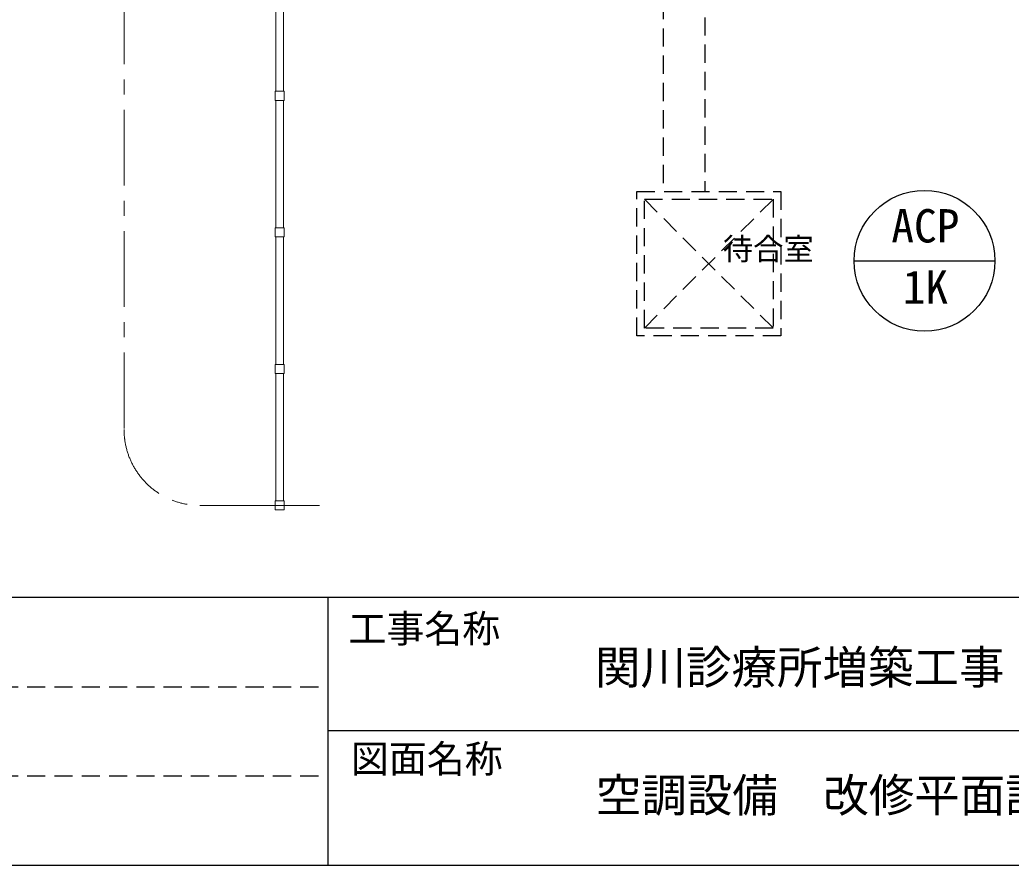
# Model space of a CAD drawing. Units: millimetres, scale not verified. Extents: x -19928 to 19928, y -13899 to 13899.
# Drawn here: x -11156 to -4622, y -13899 to -8327 of the extents above; entities that cross this region are included whole.
import ezdxf
from ezdxf.enums import TextEntityAlignment as Align

# ---------------------------------------------------------------- set-up
doc = ezdxf.new("R2010")
doc.units = ezdxf.units.MM
doc.header["$LTSCALE"] = 100
doc.linetypes.add('CHAIN1', pattern=[8, 5, -1, 1, -1])
doc.linetypes.add('DASHED1', pattern=[1.8, 1.2, -0.6])
for name, color, linetype, lineweight in [('0-0_躯体', 4, 'Continuous', 9), ('0-A_図面枠', 3, 'Continuous', 25), ('0-C_部品', 3, 'Continuous', 25)]:
    doc.layers.add(name, color=color, linetype=linetype, lineweight=lineweight)
doc.styles.add('ＭＳ ゴシック', font='')
doc.styles.get('ＭＳ ゴシック').set_extended_font_data('MS Gothic')

msp = doc.modelspace()

# ---------------------------------------------------------------- linework, layer by layer
at = {"layer": '0-0_躯体', "linetype": 'CHAIN1'}
for p, q in [((-10469.2, -7319.7), (-10469.2, -11027.8)), ((-9181.3, -11527.8), (-9957.5, -11527.8))]:
    msp.add_line(p, q, dxfattribs=at)
at = {"layer": '0-0_躯体'}
for p, q in [((-9469.2, -7957.8), (-9469.2, -8797.8)), ((-9419.2, -7957.8), (-9419.2, -8797.8)), ((-9414.2, -8797.8), (-9474.2, -8797.8)), ((-9474.2, -8797.8), (-9474.2, -8857.8)), ((-9414.2, -8857.8), (-9414.2, -8797.8)), ((-9474.2, -8857.8), (-9414.2, -8857.8)), ((-9469.2, -8857.8), (-9469.2, -9697.8)), ((-9419.2, -8857.8), (-9419.2, -9697.8)), ((-9414.2, -9697.8), (-9474.2, -9697.8)), ((-9474.2, -9697.8), (-9474.2, -9757.8)), ((-9414.2, -9757.8), (-9414.2, -9697.8)), ((-9474.2, -9757.8), (-9414.2, -9757.8)), ((-9469.2, -9757.8), (-9469.2, -10597.8)), ((-9419.2, -9757.8), (-9419.2, -10597.8)), ((-9414.2, -10597.8), (-9474.2, -10597.8)), ((-9474.2, -10597.8), (-9474.2, -10657.8)), ((-9414.2, -10657.8), (-9414.2, -10597.8)), ((-9474.2, -10657.8), (-9414.2, -10657.8)), ((-9469.2, -10657.8), (-9469.2, -11497.8)), ((-9419.2, -10657.8), (-9419.2, -11497.8)), ((-9414.2, -11497.8), (-9474.2, -11497.8)), ((-9474.2, -11497.8), (-9474.2, -11557.8)), ((-9414.2, -11557.8), (-9414.2, -11497.8)), ((-9969.2, -11527.8), (-9474.2, -11527.8)), ((-9474.2, -11557.8), (-9414.2, -11557.8))]:
    msp.add_line(p, q, dxfattribs=at)
at = {"layer": '0-0_躯体', "linetype": 'CHAIN1'}
msp.add_arc((-9969.2, -11027.8), 500, 180, 270, dxfattribs=at)
at = {"layer": '0-A_図面枠'}
for p, q in [((19928.3, -12134.9), (-19928.3, -12134.9)), ((-9125.2, -12134.9), (-9125.2, -13899.2)), ((-9125.2, -13012.4), (5549.8, -13012.4))]:
    msp.add_line(p, q, dxfattribs=at)
at = {"layer": '0-A_図面枠', "linetype": 'DASHED1'}
for p, q in [((-19928.3, -12722.9), (-9125.2, -12722.9)), ((-19928.3, -13310.9), (-9125.2, -13310.9))]:
    msp.add_line(p, q, dxfattribs=at)
at = {"layer": '0-A_図面枠', "color": 5}
msp.add_line((-19928.3, -13899.2), (19928.3, -13899.2), dxfattribs=at)
at = {"layer": '0-C_部品', "linetype": 'DASHED1'}
for p, q in [((-6916.3, -5322.9), (-6916.3, -9459.2)), ((-6641.7, -5610.4), (-6641.7, -9459.2)), ((-7039.4, -9509.2), (-6189.4, -10359.2)), ((-7039.4, -10359.2), (-6189.4, -9509.2))]:
    msp.add_line(p, q, dxfattribs=at)
at = {"layer": '0-C_部品'}
msp.add_line((-5656.7, -9915.4), (-4729, -9915.4), dxfattribs=at)
at = {"layer": '0-C_部品', "linetype": 'DASHED1'}
for points in [[(-7089.4, -10409.2), (-7089.4, -9459.2), (-6139.4, -9459.2), (-6139.4, -10409.2)], [(-7039.4, -10359.2), (-7039.4, -9509.2), (-6189.4, -9509.2), (-6189.4, -10359.2)]]:
    msp.add_lwpolyline(points, close=True, dxfattribs=at)
at = {"layer": '0-C_部品', "color": 2}
msp.add_circle((-5192.9, -9915.4), 463.9, dxfattribs=at)

# ---------------------------------------------------------------- texts
at = {"layer": '0-0_躯体', "style": 'ＭＳ ゴシック'}
msp.add_text('待合室', height=146.6, dxfattribs=at).set_placement((-6522.7, -9953.9), align=Align.BOTTOM_LEFT)
at = {"layer": '0-A_図面枠', "color": 7, "style": 'ＭＳ ゴシック'}
for s, p in [('工事名称', (-8990, -12486.4)), ('図面名称', (-8973.7, -13344.9))]:
    msp.add_text(s, height=183.3, dxfattribs=at).set_placement(p, align=Align.BOTTOM_LEFT)
at = {"layer": '0-A_図面枠', "style": 'ＭＳ ゴシック'}
for s, p in [('関川診療所増築工事', (-7364.8, -12770.8)), ('空調設備\u3000改修平面詳細図(配管)', (-7359.7, -13613.9))]:
    msp.add_text(s, height=219.9, dxfattribs=at).set_placement(p, align=Align.BOTTOM_LEFT)
at = {"layer": '0-C_部品', "style": 'ＭＳ ゴシック'}
for s, p in [('ACP', (-5411.7, -9860.5)), ('1K', (-5336.1, -10263.7))]:
    msp.add_text(s, height=219.9, dxfattribs=at).set_placement(p, align=Align.BOTTOM_LEFT)

doc.saveas('drawing.dxf')
